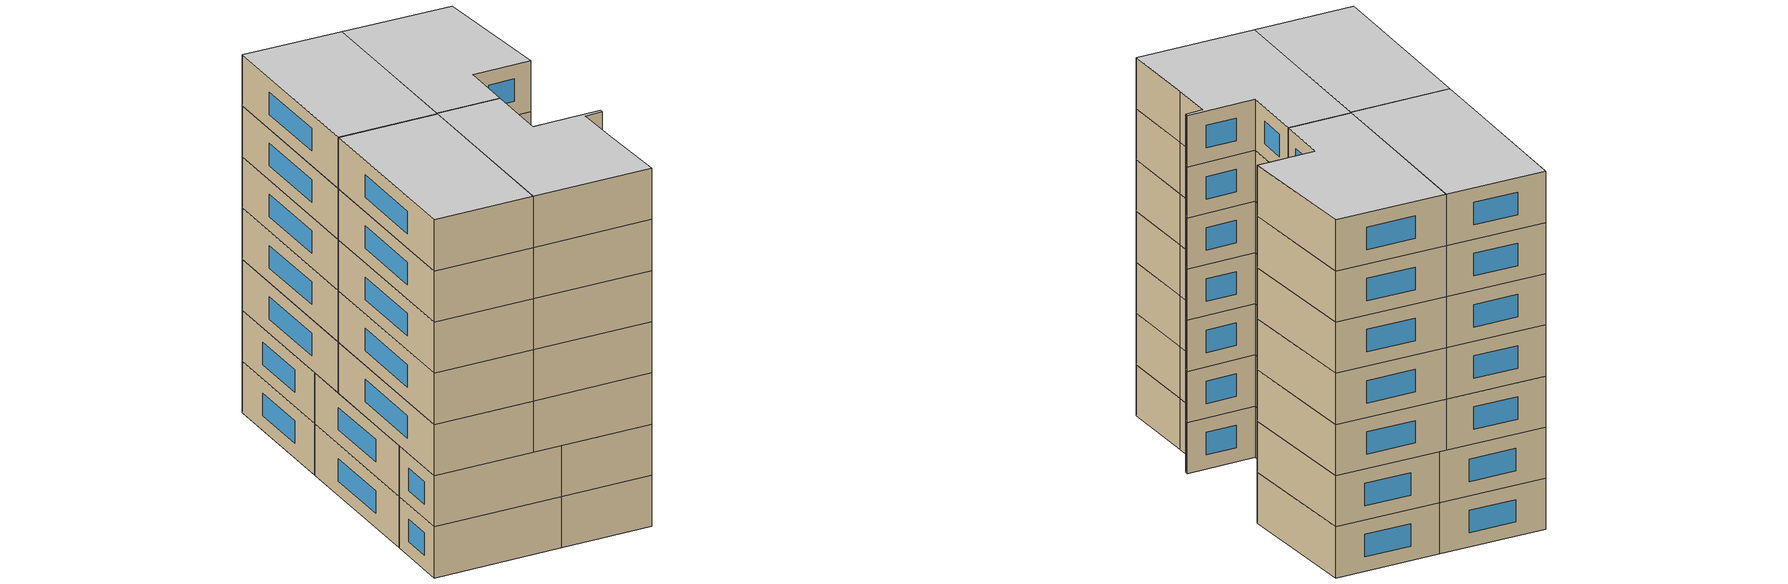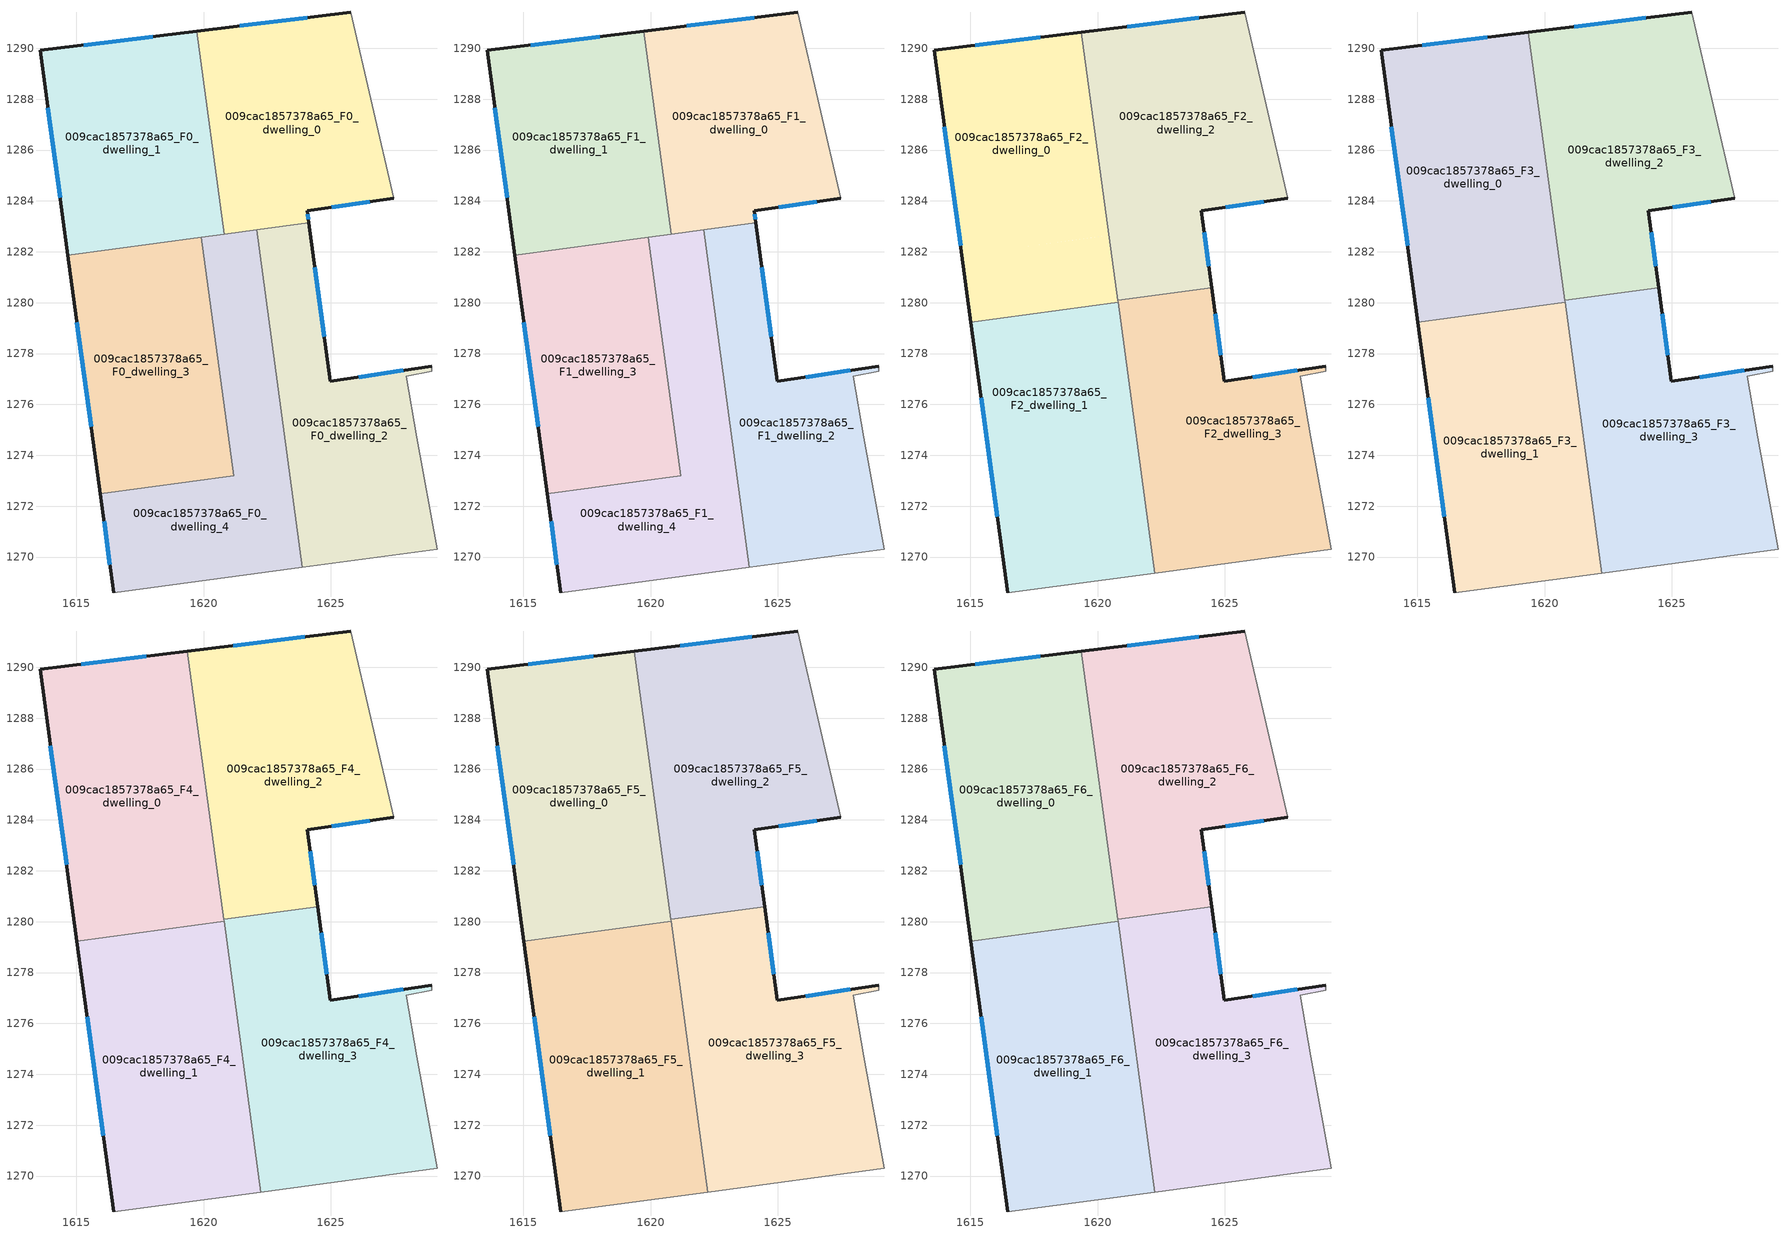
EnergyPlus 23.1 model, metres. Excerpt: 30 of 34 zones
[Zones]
009cac1857378a65_F0_dwelling_0
 floor ground (EU_floor_Construction): 1625.78,1291.41 1627.48,1284.11 1624.07,1283.61 1624.14,1283.15 1620.81,1282.7 1619.72,1290.67 z0
 wall outside (EU_wall_Construction): 1624.14,1283.15 1624.07,1283.61 1627.48,1284.11 / 1625.78,1291.41 1619.72,1290.67 z0:3
 wall to 009cac1857378a65_F0_dwelling_1 (EU_wall_Construction): 1619.72,1290.67 1620.81,1282.7 z0:3
 wall adiabatic (EU_wall_Construction): 1627.48,1284.11 1625.78,1291.41 z0:3
 wall to 009cac1857378a65_F0_dwelling_2 (EU_wall_Construction): 1622.08,1282.87 1624.14,1283.15 z0:3
 wall to 009cac1857378a65_F0_dwelling_4 (EU_wall_Construction): 1620.81,1282.7 1622.08,1282.87 z0:3
 window (EU_Window_Construction): 1624.12,1283.28 1624.09,1283.48 / 1624.08,1291.2 1621.42,1290.88 / 1625.03,1283.75 1626.52,1283.97 z0.84:2.16
009cac1857378a65_F0_dwelling_1
 floor ground (EU_floor_Construction): 1619.72,1290.67 1620.81,1282.7 1614.66,1281.86 1613.57,1289.92 z0
 wall outside (EU_wall_Construction): 1619.72,1290.67 1613.57,1289.92 1614.66,1281.86 z0:3
 wall to 009cac1857378a65_F0_dwelling_3 (EU_wall_Construction): 1614.66,1281.86 1619.91,1282.57 z0:3
 wall to 009cac1857378a65_F0_dwelling_4 (EU_wall_Construction): 1619.91,1282.57 1620.81,1282.7 z0:3
 window (EU_Window_Construction): 1618,1290.46 1615.29,1290.13 / 1613.87,1287.66 1614.36,1284.12 z0.84:2.16
009cac1857378a65_F0_dwelling_2
 floor ground (EU_floor_Construction): 1624.14,1283.15 1624.97,1276.9 1628.98,1277.5 1628.98,1277.3 1627.97,1277.1 1628.37,1274.7 1629.17,1270.3 1623.89,1269.59 1622.08,1282.87 z0
 wall outside (EU_wall_Construction): 1628.98,1277.5 1624.97,1276.9 1624.14,1283.15 z0:3
 wall adiabatic (EU_wall_Construction): 1623.89,1269.59 1629.17,1270.3 1628.37,1274.7 1627.97,1277.1 1628.98,1277.3 1628.98,1277.5 z0:3
 wall to 009cac1857378a65_F0_dwelling_4 (EU_wall_Construction): 1622.08,1282.87 1623.89,1269.59 z0:3
 window (EU_Window_Construction): 1627.85,1277.33 1626.09,1277.07 / 1624.74,1278.65 1624.37,1281.4 z0.84:2.16
009cac1857378a65_F0_dwelling_3
 floor ground (EU_floor_Construction): 1619.91,1282.58 1621.19,1273.2 1615.94,1272.49 1614.66,1281.86 z0
 wall outside (EU_wall_Construction): 1614.66,1281.86 1615.94,1272.49 z0:3
 wall to 009cac1857378a65_F0_dwelling_4 (EU_wall_Construction): 1615.94,1272.49 1621.19,1273.2 1619.91,1282.58 z0:3
 window (EU_Window_Construction): 1615.02,1279.24 1615.58,1275.11 z0.84:2.16
009cac1857378a65_F0_dwelling_4
 floor ground (EU_floor_Construction): 1622.08,1282.87 1623.89,1269.59 1616.46,1268.6 1615.94,1272.49 1621.19,1273.2 1619.91,1282.58 z0
 wall outside (EU_wall_Construction): 1615.94,1272.49 1616.46,1268.6 z0:3
 wall adiabatic (EU_wall_Construction): 1616.46,1268.6 1623.89,1269.59 z0:3
 window (EU_Window_Construction): 1616.08,1271.4 1616.32,1269.69 z0.84:2.16
009cac1857378a65_F1_dwelling_0
 floor to 009cac1857378a65_F0_dwelling_0 (EU_floor_Construction): 1625.78,1291.41 1627.48,1284.11 1624.07,1283.61 1624.14,1283.15 1620.81,1282.7 1619.72,1290.67 z3
 wall outside (EU_wall_Construction): 1624.14,1283.15 1624.07,1283.61 1627.48,1284.11 / 1625.78,1291.41 1619.72,1290.67 z3:6
 wall to 009cac1857378a65_F1_dwelling_1 (EU_wall_Construction): 1619.72,1290.67 1620.81,1282.7 z3:6
 wall adiabatic (EU_wall_Construction): 1627.48,1284.11 1625.78,1291.41 z3:6
 wall to 009cac1857378a65_F1_dwelling_2 (EU_wall_Construction): 1622.08,1282.87 1624.14,1283.15 z3:6
 wall to 009cac1857378a65_F1_dwelling_4 (EU_wall_Construction): 1620.81,1282.7 1622.08,1282.87 z3:6
 window (EU_Window_Construction): 1624.12,1283.28 1624.09,1283.48 / 1624.08,1291.2 1621.42,1290.88 / 1625.03,1283.75 1626.52,1283.97 z3.84:5.16
009cac1857378a65_F1_dwelling_1
 floor to 009cac1857378a65_F0_dwelling_1 (EU_floor_Construction): 1619.72,1290.67 1620.81,1282.7 1614.66,1281.86 1613.57,1289.92 z3
 wall outside (EU_wall_Construction): 1619.72,1290.67 1613.57,1289.92 1614.66,1281.86 z3:6
 wall to 009cac1857378a65_F1_dwelling_3 (EU_wall_Construction): 1614.66,1281.86 1619.91,1282.57 z3:6
 wall to 009cac1857378a65_F1_dwelling_4 (EU_wall_Construction): 1619.91,1282.57 1620.81,1282.7 z3:6
 window (EU_Window_Construction): 1618,1290.46 1615.29,1290.13 / 1613.87,1287.66 1614.36,1284.12 z3.84:5.16
009cac1857378a65_F1_dwelling_2
 floor to 009cac1857378a65_F0_dwelling_2 (EU_floor_Construction): 1624.14,1283.15 1624.97,1276.9 1628.98,1277.5 1628.98,1277.3 1627.97,1277.1 1628.37,1274.7 1629.17,1270.3 1623.89,1269.59 1622.08,1282.87 z3
 wall outside (EU_wall_Construction): 1628.98,1277.5 1624.97,1276.9 1624.14,1283.15 z3:6
 wall adiabatic (EU_wall_Construction): 1623.89,1269.59 1629.17,1270.3 1628.37,1274.7 1627.97,1277.1 1628.98,1277.3 1628.98,1277.5 z3:6
 wall to 009cac1857378a65_F1_dwelling_4 (EU_wall_Construction): 1622.08,1282.87 1623.89,1269.59 z3:6
 window (EU_Window_Construction): 1627.85,1277.33 1626.09,1277.07 / 1624.74,1278.65 1624.37,1281.4 z3.84:5.16
009cac1857378a65_F1_dwelling_3
 floor to 009cac1857378a65_F0_dwelling_3 (EU_floor_Construction): 1619.91,1282.58 1621.19,1273.2 1615.94,1272.49 1614.66,1281.86 z3
 wall outside (EU_wall_Construction): 1614.66,1281.86 1615.94,1272.49 z3:6
 wall to 009cac1857378a65_F1_dwelling_4 (EU_wall_Construction): 1615.94,1272.49 1621.19,1273.2 1619.91,1282.58 z3:6
 window (EU_Window_Construction): 1615.02,1279.24 1615.58,1275.11 z3.84:5.16
009cac1857378a65_F1_dwelling_4
 floor to 009cac1857378a65_F0_dwelling_4 (EU_floor_Construction): 1622.08,1282.87 1623.89,1269.59 1616.46,1268.6 1615.94,1272.49 1621.19,1273.2 1619.91,1282.58 z3
 wall outside (EU_wall_Construction): 1615.94,1272.49 1616.46,1268.6 z3:6
 wall adiabatic (EU_wall_Construction): 1616.46,1268.6 1623.89,1269.59 z3:6
 window (EU_Window_Construction): 1616.08,1271.4 1616.32,1269.69 z3.84:5.16
009cac1857378a65_F2_dwelling_0
 floor to 009cac1857378a65_F1_dwelling_1 (EU_floor_Construction): 1619.36,1290.62 1620.45,1282.65 1614.66,1281.86 1613.57,1289.92 z6
 floor to 009cac1857378a65_F1_dwelling_3 (EU_floor_Construction): 1619.91,1282.57 1620.27,1279.95 1615.02,1279.24 1614.66,1281.86 z6
 floor to 009cac1857378a65_F1_dwelling_4 (EU_floor_Construction): 1620.45,1282.65 1620.8,1280.02 1620.27,1279.95 1619.91,1282.57 z6
 wall outside (EU_wall_Construction): 1619.36,1290.62 1613.57,1289.92 1615.02,1279.24 z6:9
 wall to 009cac1857378a65_F2_dwelling_1 (EU_wall_Construction): 1615.02,1279.24 1620.8,1280.02 z6:9
 wall to 009cac1857378a65_F2_dwelling_2 (EU_wall_Construction): 1620.79,1280.09 1619.36,1290.62 z6:9
 wall to 009cac1857378a65_F2_dwelling_3 (EU_wall_Construction): 1620.8,1280.02 1620.79,1280.09 z6:9
 window (EU_Window_Construction): 1613.97,1286.92 1614.61,1282.23 / 1617.74,1290.43 1615.19,1290.11 z6.84:8.16
009cac1857378a65_F2_dwelling_1
 floor to 009cac1857378a65_F1_dwelling_3 (EU_floor_Construction): 1620.27,1279.95 1621.19,1273.2 1615.94,1272.49 1615.02,1279.24 z6
 floor to 009cac1857378a65_F1_dwelling_4 (EU_floor_Construction): 1620.8,1280.02 1622.25,1269.37 1616.46,1268.6 1615.94,1272.49 1621.19,1273.2 1620.27,1279.95 z6
 wall outside (EU_wall_Construction): 1615.02,1279.24 1616.46,1268.6 z6:9
 wall adiabatic (EU_wall_Construction): 1616.46,1268.6 1622.25,1269.37 z6:9
 wall to 009cac1857378a65_F2_dwelling_3 (EU_wall_Construction): 1622.25,1269.37 1620.8,1280.02 z6:9
 window (EU_Window_Construction): 1615.42,1276.25 1616.06,1271.58 z6.84:8.16
009cac1857378a65_F2_dwelling_2
 floor to 009cac1857378a65_F1_dwelling_0 (EU_floor_Construction): 1625.78,1291.41 1627.48,1284.11 1624.07,1283.61 1624.14,1283.15 1620.81,1282.7 1619.72,1290.67 z6
 floor to 009cac1857378a65_F1_dwelling_2 (EU_floor_Construction): 1624.14,1283.15 1624.48,1280.59 1622.43,1280.31 1622.08,1282.87 z6
 floor to 009cac1857378a65_F1_dwelling_1 (EU_floor_Construction): 1619.72,1290.67 1620.81,1282.7 1620.45,1282.65 1619.36,1290.62 z6
 floor to 009cac1857378a65_F1_dwelling_4 (EU_floor_Construction): 1622.08,1282.87 1622.43,1280.31 1620.79,1280.09 1620.45,1282.65 z6
 wall outside (EU_wall_Construction): 1625.78,1291.41 1619.36,1290.62 / 1624.48,1280.59 1624.07,1283.61 1627.48,1284.11 z6:9
 wall to 009cac1857378a65_F2_dwelling_3 (EU_wall_Construction): 1620.79,1280.09 1624.48,1280.59 z6:9
 wall adiabatic (EU_wall_Construction): 1627.48,1284.11 1625.78,1291.41 z6:9
 window (EU_Window_Construction): 1623.98,1291.19 1621.16,1290.85 / 1625.03,1283.75 1626.52,1283.97 / 1624.36,1281.44 1624.19,1282.76 z6.84:8.16
009cac1857378a65_F2_dwelling_3
 floor to 009cac1857378a65_F1_dwelling_2 (EU_floor_Construction): 1628.98,1277.5 1628.98,1277.3 1627.97,1277.1 1628.37,1274.7 1629.17,1270.3 1623.89,1269.59 1622.43,1280.31 1624.48,1280.59 1624.97,1276.9 z6
 floor to 009cac1857378a65_F1_dwelling_4 (EU_floor_Construction): 1622.43,1280.31 1623.89,1269.59 1622.25,1269.37 1620.8,1280.02 1620.79,1280.09 z6
 wall outside (EU_wall_Construction): 1628.98,1277.5 1624.97,1276.9 1624.48,1280.59 z6:9
 wall adiabatic (EU_wall_Construction): 1622.25,1269.37 1629.17,1270.3 1628.37,1274.7 1627.97,1277.1 1628.98,1277.3 1628.98,1277.5 z6:9
 window (EU_Window_Construction): 1624.83,1277.94 1624.62,1279.56 / 1627.85,1277.33 1626.09,1277.07 z6.84:8.16
009cac1857378a65_F3_dwelling_0
 floor to 009cac1857378a65_F2_dwelling_0 (EU_floor_Construction): 1619.36,1290.62 1620.8,1280.02 1615.02,1279.24 1613.57,1289.92 z9
 wall outside (EU_wall_Construction): 1619.36,1290.62 1613.57,1289.92 1615.02,1279.24 z9:12
 wall to 009cac1857378a65_F3_dwelling_1 (EU_wall_Construction): 1615.02,1279.24 1620.8,1280.02 z9:12
 wall to 009cac1857378a65_F3_dwelling_2 (EU_wall_Construction): 1620.79,1280.09 1619.36,1290.62 z9:12
 wall to 009cac1857378a65_F3_dwelling_3 (EU_wall_Construction): 1620.8,1280.02 1620.79,1280.09 z9:12
 window (EU_Window_Construction): 1613.97,1286.92 1614.61,1282.23 / 1617.74,1290.43 1615.19,1290.11 z9.84:11.16
009cac1857378a65_F3_dwelling_1
 floor to 009cac1857378a65_F2_dwelling_1 (EU_floor_Construction): 1620.8,1280.02 1622.25,1269.37 1616.46,1268.6 1615.02,1279.24 z9
 wall outside (EU_wall_Construction): 1615.02,1279.24 1616.46,1268.6 z9:12
 wall adiabatic (EU_wall_Construction): 1616.46,1268.6 1622.25,1269.37 z9:12
 wall to 009cac1857378a65_F3_dwelling_3 (EU_wall_Construction): 1622.25,1269.37 1620.8,1280.02 z9:12
 window (EU_Window_Construction): 1615.42,1276.25 1616.06,1271.58 z9.84:11.16
009cac1857378a65_F3_dwelling_2
 floor to 009cac1857378a65_F2_dwelling_2 (EU_floor_Construction): 1625.78,1291.41 1627.48,1284.11 1624.07,1283.61 1624.48,1280.59 1620.79,1280.09 1619.36,1290.62 z9
 wall outside (EU_wall_Construction): 1625.78,1291.41 1619.36,1290.62 / 1624.48,1280.59 1624.07,1283.61 1627.48,1284.11 z9:12
 wall to 009cac1857378a65_F3_dwelling_3 (EU_wall_Construction): 1620.79,1280.09 1624.48,1280.59 z9:12
 wall adiabatic (EU_wall_Construction): 1627.48,1284.11 1625.78,1291.41 z9:12
 window (EU_Window_Construction): 1623.98,1291.19 1621.16,1290.85 / 1625.03,1283.75 1626.52,1283.97 / 1624.36,1281.44 1624.19,1282.76 z9.84:11.16
009cac1857378a65_F3_dwelling_3
 floor to 009cac1857378a65_F2_dwelling_3 (EU_floor_Construction): 1628.98,1277.5 1628.98,1277.3 1627.97,1277.1 1628.37,1274.7 1629.17,1270.3 1622.25,1269.37 1620.79,1280.09 1624.48,1280.59 1624.97,1276.9 z9
 wall outside (EU_wall_Construction): 1628.98,1277.5 1624.97,1276.9 1624.48,1280.59 z9:12
 wall adiabatic (EU_wall_Construction): 1622.25,1269.37 1629.17,1270.3 1628.37,1274.7 1627.97,1277.1 1628.98,1277.3 1628.98,1277.5 z9:12
 window (EU_Window_Construction): 1624.83,1277.94 1624.62,1279.56 / 1627.85,1277.33 1626.09,1277.07 z9.84:11.16
009cac1857378a65_F4_dwelling_0
 floor to 009cac1857378a65_F3_dwelling_0 (EU_floor_Construction): 1619.36,1290.62 1620.8,1280.02 1615.02,1279.24 1613.57,1289.92 z12
 wall outside (EU_wall_Construction): 1619.36,1290.62 1613.57,1289.92 1615.02,1279.24 z12:15
 wall to 009cac1857378a65_F4_dwelling_1 (EU_wall_Construction): 1615.02,1279.24 1620.8,1280.02 z12:15
 wall to 009cac1857378a65_F4_dwelling_2 (EU_wall_Construction): 1620.79,1280.09 1619.36,1290.62 z12:15
 wall to 009cac1857378a65_F4_dwelling_3 (EU_wall_Construction): 1620.8,1280.02 1620.79,1280.09 z12:15
 window (EU_Window_Construction): 1613.97,1286.92 1614.61,1282.23 / 1617.74,1290.43 1615.19,1290.11 z12.84:14.16
009cac1857378a65_F4_dwelling_1
 floor to 009cac1857378a65_F3_dwelling_1 (EU_floor_Construction): 1620.8,1280.02 1622.25,1269.37 1616.46,1268.6 1615.02,1279.24 z12
 wall outside (EU_wall_Construction): 1615.02,1279.24 1616.46,1268.6 z12:15
 wall adiabatic (EU_wall_Construction): 1616.46,1268.6 1622.25,1269.37 z12:15
 wall to 009cac1857378a65_F4_dwelling_3 (EU_wall_Construction): 1622.25,1269.37 1620.8,1280.02 z12:15
 window (EU_Window_Construction): 1615.42,1276.25 1616.06,1271.58 z12.84:14.16
009cac1857378a65_F4_dwelling_2
 floor to 009cac1857378a65_F3_dwelling_2 (EU_floor_Construction): 1625.78,1291.41 1627.48,1284.11 1624.07,1283.61 1624.48,1280.59 1620.79,1280.09 1619.36,1290.62 z12
 wall outside (EU_wall_Construction): 1625.78,1291.41 1619.36,1290.62 / 1624.48,1280.59 1624.07,1283.61 1627.48,1284.11 z12:15
 wall to 009cac1857378a65_F4_dwelling_3 (EU_wall_Construction): 1620.79,1280.09 1624.48,1280.59 z12:15
 wall adiabatic (EU_wall_Construction): 1627.48,1284.11 1625.78,1291.41 z12:15
 window (EU_Window_Construction): 1623.98,1291.19 1621.16,1290.85 / 1625.03,1283.75 1626.52,1283.97 / 1624.36,1281.44 1624.19,1282.76 z12.84:14.16
009cac1857378a65_F4_dwelling_3
 floor to 009cac1857378a65_F3_dwelling_3 (EU_floor_Construction): 1628.98,1277.5 1628.98,1277.3 1627.97,1277.1 1628.37,1274.7 1629.17,1270.3 1622.25,1269.37 1620.79,1280.09 1624.48,1280.59 1624.97,1276.9 z12
 wall outside (EU_wall_Construction): 1628.98,1277.5 1624.97,1276.9 1624.48,1280.59 z12:15
 wall adiabatic (EU_wall_Construction): 1622.25,1269.37 1629.17,1270.3 1628.37,1274.7 1627.97,1277.1 1628.98,1277.3 1628.98,1277.5 z12:15
 window (EU_Window_Construction): 1624.83,1277.94 1624.62,1279.56 / 1627.85,1277.33 1626.09,1277.07 z12.84:14.16
009cac1857378a65_F5_dwelling_0
 floor to 009cac1857378a65_F4_dwelling_0 (EU_floor_Construction): 1619.36,1290.62 1620.8,1280.02 1615.02,1279.24 1613.57,1289.92 z15
 wall outside (EU_wall_Construction): 1619.36,1290.62 1613.57,1289.92 1615.02,1279.24 z15:18
 wall to 009cac1857378a65_F5_dwelling_1 (EU_wall_Construction): 1615.02,1279.24 1620.8,1280.02 z15:18
 wall to 009cac1857378a65_F5_dwelling_2 (EU_wall_Construction): 1620.79,1280.09 1619.36,1290.62 z15:18
 wall to 009cac1857378a65_F5_dwelling_3 (EU_wall_Construction): 1620.8,1280.02 1620.79,1280.09 z15:18
 window (EU_Window_Construction): 1613.97,1286.92 1614.61,1282.23 / 1617.74,1290.43 1615.19,1290.11 z15.84:17.16
009cac1857378a65_F5_dwelling_1
 floor to 009cac1857378a65_F4_dwelling_1 (EU_floor_Construction): 1620.8,1280.02 1622.25,1269.37 1616.46,1268.6 1615.02,1279.24 z15
 wall outside (EU_wall_Construction): 1615.02,1279.24 1616.46,1268.6 z15:18
 wall adiabatic (EU_wall_Construction): 1616.46,1268.6 1622.25,1269.37 z15:18
 wall to 009cac1857378a65_F5_dwelling_3 (EU_wall_Construction): 1622.25,1269.37 1620.8,1280.02 z15:18
 window (EU_Window_Construction): 1615.42,1276.25 1616.06,1271.58 z15.84:17.16
009cac1857378a65_F5_dwelling_2
 floor to 009cac1857378a65_F4_dwelling_2 (EU_floor_Construction): 1625.78,1291.41 1627.48,1284.11 1624.07,1283.61 1624.48,1280.59 1620.79,1280.09 1619.36,1290.62 z15
 wall outside (EU_wall_Construction): 1625.78,1291.41 1619.36,1290.62 / 1624.48,1280.59 1624.07,1283.61 1627.48,1284.11 z15:18
 wall to 009cac1857378a65_F5_dwelling_3 (EU_wall_Construction): 1620.79,1280.09 1624.48,1280.59 z15:18
 wall adiabatic (EU_wall_Construction): 1627.48,1284.11 1625.78,1291.41 z15:18
 window (EU_Window_Construction): 1623.98,1291.19 1621.16,1290.85 / 1625.03,1283.75 1626.52,1283.97 / 1624.36,1281.44 1624.19,1282.76 z15.84:17.16
009cac1857378a65_F5_dwelling_3
 floor to 009cac1857378a65_F4_dwelling_3 (EU_floor_Construction): 1628.98,1277.5 1628.98,1277.3 1627.97,1277.1 1628.37,1274.7 1629.17,1270.3 1622.25,1269.37 1620.79,1280.09 1624.48,1280.59 1624.97,1276.9 z15
 wall outside (EU_wall_Construction): 1628.98,1277.5 1624.97,1276.9 1624.48,1280.59 z15:18
 wall adiabatic (EU_wall_Construction): 1622.25,1269.37 1629.17,1270.3 1628.37,1274.7 1627.97,1277.1 1628.98,1277.3 1628.98,1277.5 z15:18
 window (EU_Window_Construction): 1624.83,1277.94 1624.62,1279.56 / 1627.85,1277.33 1626.09,1277.07 z15.84:17.16
009cac1857378a65_F6_dwelling_0
 floor to 009cac1857378a65_F5_dwelling_0 (EU_floor_Construction): 1619.36,1290.62 1620.8,1280.02 1615.02,1279.24 1613.57,1289.92 z18
 wall outside (EU_wall_Construction): 1619.36,1290.62 1613.57,1289.92 1615.02,1279.24 z18:21
 wall to 009cac1857378a65_F6_dwelling_1 (EU_wall_Construction): 1615.02,1279.24 1620.8,1280.02 z18:21
 wall to 009cac1857378a65_F6_dwelling_2 (EU_wall_Construction): 1620.79,1280.09 1619.36,1290.62 z18:21
 wall to 009cac1857378a65_F6_dwelling_3 (EU_wall_Construction): 1620.8,1280.02 1620.79,1280.09 z18:21
 window (EU_Window_Construction): 1613.97,1286.92 1614.61,1282.23 / 1617.74,1290.43 1615.19,1290.11 z18.84:20.16
 ceiling to 009cac1857378a65_F7_dwelling_0 (EU_floor_Construction): 1620.8,1280.02 1619.36,1290.62 1613.57,1289.92 1615.02,1279.24 z21
009cac1857378a65_F6_dwelling_1
 floor to 009cac1857378a65_F5_dwelling_1 (EU_floor_Construction): 1620.8,1280.02 1622.25,1269.37 1616.46,1268.6 1615.02,1279.24 z18
 wall outside (EU_wall_Construction): 1615.02,1279.24 1616.46,1268.6 z18:21
 wall adiabatic (EU_wall_Construction): 1616.46,1268.6 1622.25,1269.37 z18:21
 wall to 009cac1857378a65_F6_dwelling_3 (EU_wall_Construction): 1622.25,1269.37 1620.8,1280.02 z18:21
 window (EU_Window_Construction): 1615.42,1276.25 1616.06,1271.58 z18.84:20.16
 ceiling to 009cac1857378a65_F7_dwelling_1 (EU_floor_Construction): 1622.25,1269.37 1620.8,1280.02 1615.02,1279.24 1616.46,1268.6 z21
009cac1857378a65_F6_dwelling_2
 floor to 009cac1857378a65_F5_dwelling_2 (EU_floor_Construction): 1625.78,1291.41 1627.48,1284.11 1624.07,1283.61 1624.48,1280.59 1620.79,1280.09 1619.36,1290.62 z18
 wall outside (EU_wall_Construction): 1625.78,1291.41 1619.36,1290.62 / 1624.48,1280.59 1624.07,1283.61 1627.48,1284.11 z18:21
 wall to 009cac1857378a65_F6_dwelling_3 (EU_wall_Construction): 1620.79,1280.09 1624.48,1280.59 z18:21
 wall adiabatic (EU_wall_Construction): 1627.48,1284.11 1625.78,1291.41 z18:21
 window (EU_Window_Construction): 1623.98,1291.19 1621.16,1290.85 / 1625.03,1283.75 1626.52,1283.97 / 1624.36,1281.44 1624.19,1282.76 z18.84:20.16
 ceiling to 009cac1857378a65_F7_dwelling_2 (EU_floor_Construction): 1624.48,1280.59 1624.07,1283.61 1627.48,1284.11 1625.78,1291.41 1619.36,1290.62 1620.79,1280.09 z21
009cac1857378a65_F6_dwelling_3
 floor to 009cac1857378a65_F5_dwelling_3 (EU_floor_Construction): 1628.98,1277.5 1628.98,1277.3 1627.97,1277.1 1628.37,1274.7 1629.17,1270.3 1622.25,1269.37 1620.79,1280.09 1624.48,1280.59 1624.97,1276.9 z18
 wall outside (EU_wall_Construction): 1628.98,1277.5 1624.97,1276.9 1624.48,1280.59 z18:21
 wall adiabatic (EU_wall_Construction): 1622.25,1269.37 1629.17,1270.3 1628.37,1274.7 1627.97,1277.1 1628.98,1277.3 1628.98,1277.5 z18:21
 window (EU_Window_Construction): 1624.83,1277.94 1624.62,1279.56 / 1627.85,1277.33 1626.09,1277.07 z18.84:20.16
 ceiling to 009cac1857378a65_F7_dwelling_3 (EU_floor_Construction): 1629.17,1270.3 1628.37,1274.7 1627.97,1277.1 1628.98,1277.3 1628.98,1277.5 1624.97,1276.9 1624.48,1280.59 1620.79,1280.09 1622.25,1269.37 z21
[Building]
EU S2 Campaign: North Axis=0; Terrain=City; Solar Distribution=FullExterior
[Site:Location]
Lyon-Bron: Latitude=45.75; Longitude=5; Time Zone=1; Elevation=198
[SizingPeriod:WeatherFileDays]
AnnualSizingPeriod: Begin Month=1; Begin Day of Month=1; End Month=12; End Day of Month=31; Day of Week for Start Day=Monday; Use Weather File Daylight Saving Period=No; Use Weather File Rain and Snow Indicators=No
[MATERIAL]
EU_InternalMass_Material: Roughness=MediumRough; Thickness=0.1; Conductivity=1; Density=1800; Specific Heat=900; Thermal Absorptance=0.9; Solar Absorptance=0.7; Visible Absorptance=0.7
[MATERIAL:NOMASS] Roughness=MediumRough; Thermal Absorptance=0.9; Solar Absorptance=0.7; Visible Absorptance=0.7
Name | Thermal Resistance
EU_wall_NoMass | 0.776494
EU_floor_NoMass | 0.421597
[WINDOWMATERIAL:SIMPLEGLAZINGSYSTEM]
EU_Window_SimpleGlazing: UFactor=4.24961; Solar Heat Gain Coefficient=0.83; Visible Transmittance=0.83
[CONSTRUCTION]
EU_wall_Construction: EU_wall_NoMass
EU_floor_Construction: EU_floor_NoMass
EU_Window_Construction: EU_Window_SimpleGlazing
EU_InternalMass_Construction: EU_InternalMass_Material
[ZONE] Type=1; Multiplier=1; Ceiling Height=autocalculate; Floor Area=autocalculate; Part of Total Floor Area=Yes
Name | Volume
009cac1857378a65_F0_dwelling_0; 009cac1857378a65_F1_dwelling_0 | 150.437
009cac1857378a65_F2_dwelling_0; 009cac1857378a65_F3_dwelling_0; 009cac1857378a65_F4_dwelling_0; 009cac1857378a65_F5_dwelling_0; 009cac1857378a65_F6_dwelling_0; 009cac1857378a65_F2_dwelling_1; 009cac1857378a65_F3_dwelling_1; 009cac1857378a65_F4_dwelling_1; 009cac1857378a65_F5_dwelling_1; 009cac1857378a65_F6_dwelling_1 | 188.039
009cac1857378a65_F0_dwelling_1; 009cac1857378a65_F1_dwelling_1 | 150.431
009cac1857378a65_F0_dwelling_2; 009cac1857378a65_F1_dwelling_2 | 150.429
009cac1857378a65_F2_dwelling_2; 009cac1857378a65_F3_dwelling_2; 009cac1857378a65_F4_dwelling_2; 009cac1857378a65_F5_dwelling_2; 009cac1857378a65_F6_dwelling_2 | 188.03
009cac1857378a65_F0_dwelling_3; 009cac1857378a65_F1_dwelling_3 | 150.448
009cac1857378a65_F2_dwelling_3; 009cac1857378a65_F3_dwelling_3; 009cac1857378a65_F4_dwelling_3; 009cac1857378a65_F5_dwelling_3; 009cac1857378a65_F6_dwelling_3 | 188.034
009cac1857378a65_F0_dwelling_4; 009cac1857378a65_F1_dwelling_4 | 150.406
[INTERNALMASS] Construction=EU_InternalMass_Construction
Name | Zone or ZoneList | Surface Area
009cac1857378a65_F0_dwelling_0_EU_InternalMass | 009cac1857378a65_F0_dwelling_0 | 50.1442
009cac1857378a65_F0_dwelling_1_EU_InternalMass | 009cac1857378a65_F0_dwelling_1 | 50.142
009cac1857378a65_F0_dwelling_2_EU_InternalMass | 009cac1857378a65_F0_dwelling_2 | 50.1437
009cac1857378a65_F0_dwelling_3_EU_InternalMass | 009cac1857378a65_F0_dwelling_3 | 50.1518
009cac1857378a65_F0_dwelling_4_EU_InternalMass | 009cac1857378a65_F0_dwelling_4 | 50.1354
009cac1857378a65_F1_dwelling_0_EU_InternalMass | 009cac1857378a65_F1_dwelling_0 | 50.1442
009cac1857378a65_F1_dwelling_1_EU_InternalMass | 009cac1857378a65_F1_dwelling_1 | 50.142
009cac1857378a65_F1_dwelling_2_EU_InternalMass | 009cac1857378a65_F1_dwelling_2 | 50.1437
009cac1857378a65_F1_dwelling_3_EU_InternalMass | 009cac1857378a65_F1_dwelling_3 | 50.1518
009cac1857378a65_F1_dwelling_4_EU_InternalMass | 009cac1857378a65_F1_dwelling_4 | 50.1354
009cac1857378a65_F2_dwelling_0_EU_InternalMass | 009cac1857378a65_F2_dwelling_0 | 62.6806
009cac1857378a65_F2_dwelling_1_EU_InternalMass | 009cac1857378a65_F2_dwelling_1 | 62.6802
009cac1857378a65_F2_dwelling_2_EU_InternalMass | 009cac1857378a65_F2_dwelling_2 | 62.6762
009cac1857378a65_F2_dwelling_3_EU_InternalMass | 009cac1857378a65_F2_dwelling_3 | 62.6781
009cac1857378a65_F3_dwelling_0_EU_InternalMass | 009cac1857378a65_F3_dwelling_0 | 62.6806
009cac1857378a65_F3_dwelling_1_EU_InternalMass | 009cac1857378a65_F3_dwelling_1 | 62.6802
009cac1857378a65_F3_dwelling_2_EU_InternalMass | 009cac1857378a65_F3_dwelling_2 | 62.6762
009cac1857378a65_F3_dwelling_3_EU_InternalMass | 009cac1857378a65_F3_dwelling_3 | 62.6781
009cac1857378a65_F4_dwelling_0_EU_InternalMass | 009cac1857378a65_F4_dwelling_0 | 62.6806
009cac1857378a65_F4_dwelling_1_EU_InternalMass | 009cac1857378a65_F4_dwelling_1 | 62.6802
009cac1857378a65_F4_dwelling_2_EU_InternalMass | 009cac1857378a65_F4_dwelling_2 | 62.6762
009cac1857378a65_F4_dwelling_3_EU_InternalMass | 009cac1857378a65_F4_dwelling_3 | 62.6781
009cac1857378a65_F5_dwelling_0_EU_InternalMass | 009cac1857378a65_F5_dwelling_0 | 62.6806
009cac1857378a65_F5_dwelling_1_EU_InternalMass | 009cac1857378a65_F5_dwelling_1 | 62.6802
009cac1857378a65_F5_dwelling_2_EU_InternalMass | 009cac1857378a65_F5_dwelling_2 | 62.6762
009cac1857378a65_F5_dwelling_3_EU_InternalMass | 009cac1857378a65_F5_dwelling_3 | 62.6781
009cac1857378a65_F6_dwelling_0_EU_InternalMass | 009cac1857378a65_F6_dwelling_0 | 62.6806
009cac1857378a65_F6_dwelling_1_EU_InternalMass | 009cac1857378a65_F6_dwelling_1 | 62.6802
009cac1857378a65_F6_dwelling_2_EU_InternalMass | 009cac1857378a65_F6_dwelling_2 | 62.6762
009cac1857378a65_F6_dwelling_3_EU_InternalMass | 009cac1857378a65_F6_dwelling_3 | 62.6781
[OTHEREQUIPMENT] Fuel Type=Electricity; Design Level Calculation Method=Watts/Area; Power per Zone Floor Area=1; Fraction Latent=0; Fraction Radiant=0; Fraction Lost=0; Carbon Dioxide Generation Rate=0; EndUse Subcategory=EU_Step8_InternalGains
Name | Zone or ZoneList or Space or SpaceList | Schedule
EU_Step8_InternalGain_009cac1857378a65_F0_dwelling_0_f000 | 009cac1857378a65_F0_dwelling_0 | EU_Step8_GainSchedule_009cac1857378a65_F0_dwelling_0_f000
EU_Step8_InternalGain_009cac1857378a65_F0_dwelling_1_f000 | 009cac1857378a65_F0_dwelling_1 | EU_Step8_GainSchedule_009cac1857378a65_F0_dwelling_1_f000
EU_Step8_InternalGain_009cac1857378a65_F0_dwelling_2_f000 | 009cac1857378a65_F0_dwelling_2 | EU_Step8_GainSchedule_009cac1857378a65_F0_dwelling_2_f000
EU_Step8_InternalGain_009cac1857378a65_F0_dwelling_3_f000 | 009cac1857378a65_F0_dwelling_3 | EU_Step8_GainSchedule_009cac1857378a65_F0_dwelling_3_f000
EU_Step8_InternalGain_009cac1857378a65_F0_dwelling_4_f000 | 009cac1857378a65_F0_dwelling_4 | EU_Step8_GainSchedule_009cac1857378a65_F0_dwelling_4_f000
EU_Step8_InternalGain_009cac1857378a65_F1_dwelling_0_f000 | 009cac1857378a65_F1_dwelling_0 | EU_Step8_GainSchedule_009cac1857378a65_F1_dwelling_0_f000
EU_Step8_InternalGain_009cac1857378a65_F1_dwelling_1_f000 | 009cac1857378a65_F1_dwelling_1 | EU_Step8_GainSchedule_009cac1857378a65_F1_dwelling_1_f000
EU_Step8_InternalGain_009cac1857378a65_F1_dwelling_2_f000 | 009cac1857378a65_F1_dwelling_2 | EU_Step8_GainSchedule_009cac1857378a65_F1_dwelling_2_f000
EU_Step8_InternalGain_009cac1857378a65_F1_dwelling_3_f000 | 009cac1857378a65_F1_dwelling_3 | EU_Step8_GainSchedule_009cac1857378a65_F1_dwelling_3_f000
EU_Step8_InternalGain_009cac1857378a65_F1_dwelling_4_f000 | 009cac1857378a65_F1_dwelling_4 | EU_Step8_GainSchedule_009cac1857378a65_F1_dwelling_4_f000
EU_Step8_InternalGain_009cac1857378a65_F2_dwelling_0_f000 | 009cac1857378a65_F2_dwelling_0 | EU_Step8_GainSchedule_009cac1857378a65_F2_dwelling_0_f000
EU_Step8_InternalGain_009cac1857378a65_F2_dwelling_1_f000 | 009cac1857378a65_F2_dwelling_1 | EU_Step8_GainSchedule_009cac1857378a65_F2_dwelling_1_f000
EU_Step8_InternalGain_009cac1857378a65_F2_dwelling_2_f000 | 009cac1857378a65_F2_dwelling_2 | EU_Step8_GainSchedule_009cac1857378a65_F2_dwelling_2_f000
EU_Step8_InternalGain_009cac1857378a65_F2_dwelling_3_f000 | 009cac1857378a65_F2_dwelling_3 | EU_Step8_GainSchedule_009cac1857378a65_F2_dwelling_3_f000
EU_Step8_InternalGain_009cac1857378a65_F3_dwelling_0_f000 | 009cac1857378a65_F3_dwelling_0 | EU_Step8_GainSchedule_009cac1857378a65_F3_dwelling_0_f000
EU_Step8_InternalGain_009cac1857378a65_F3_dwelling_1_f000 | 009cac1857378a65_F3_dwelling_1 | EU_Step8_GainSchedule_009cac1857378a65_F3_dwelling_1_f000
EU_Step8_InternalGain_009cac1857378a65_F3_dwelling_2_f000 | 009cac1857378a65_F3_dwelling_2 | EU_Step8_GainSchedule_009cac1857378a65_F3_dwelling_2_f000
EU_Step8_InternalGain_009cac1857378a65_F3_dwelling_3_f000 | 009cac1857378a65_F3_dwelling_3 | EU_Step8_GainSchedule_009cac1857378a65_F3_dwelling_3_f000
EU_Step8_InternalGain_009cac1857378a65_F4_dwelling_0_f000 | 009cac1857378a65_F4_dwelling_0 | EU_Step8_GainSchedule_009cac1857378a65_F4_dwelling_0_f000
EU_Step8_InternalGain_009cac1857378a65_F4_dwelling_1_f000 | 009cac1857378a65_F4_dwelling_1 | EU_Step8_GainSchedule_009cac1857378a65_F4_dwelling_1_f000
EU_Step8_InternalGain_009cac1857378a65_F4_dwelling_2_f000 | 009cac1857378a65_F4_dwelling_2 | EU_Step8_GainSchedule_009cac1857378a65_F4_dwelling_2_f000
EU_Step8_InternalGain_009cac1857378a65_F4_dwelling_3_f000 | 009cac1857378a65_F4_dwelling_3 | EU_Step8_GainSchedule_009cac1857378a65_F4_dwelling_3_f000
EU_Step8_InternalGain_009cac1857378a65_F5_dwelling_0_f000 | 009cac1857378a65_F5_dwelling_0 | EU_Step8_GainSchedule_009cac1857378a65_F5_dwelling_0_f000
EU_Step8_InternalGain_009cac1857378a65_F5_dwelling_1_f000 | 009cac1857378a65_F5_dwelling_1 | EU_Step8_GainSchedule_009cac1857378a65_F5_dwelling_1_f000
EU_Step8_InternalGain_009cac1857378a65_F5_dwelling_2_f000 | 009cac1857378a65_F5_dwelling_2 | EU_Step8_GainSchedule_009cac1857378a65_F5_dwelling_2_f000
EU_Step8_InternalGain_009cac1857378a65_F5_dwelling_3_f000 | 009cac1857378a65_F5_dwelling_3 | EU_Step8_GainSchedule_009cac1857378a65_F5_dwelling_3_f000
EU_Step8_InternalGain_009cac1857378a65_F6_dwelling_0_f000 | 009cac1857378a65_F6_dwelling_0 | EU_Step8_GainSchedule_009cac1857378a65_F6_dwelling_0_f000
EU_Step8_InternalGain_009cac1857378a65_F6_dwelling_1_f000 | 009cac1857378a65_F6_dwelling_1 | EU_Step8_GainSchedule_009cac1857378a65_F6_dwelling_1_f000
EU_Step8_InternalGain_009cac1857378a65_F6_dwelling_2_f000 | 009cac1857378a65_F6_dwelling_2 | EU_Step8_GainSchedule_009cac1857378a65_F6_dwelling_2_f000
EU_Step8_InternalGain_009cac1857378a65_F6_dwelling_3_f000 | 009cac1857378a65_F6_dwelling_3 | EU_Step8_GainSchedule_009cac1857378a65_F6_dwelling_3_f000
[ZONEVENTILATION:DESIGNFLOWRATE] Schedule=EU_AlwaysOn; Design Flow Rate Calculation Method=AirChanges/Hour; Air Changes per Hour=0.693814; Ventilation Type=Natural; Fan Pressure Rise=0; Fan Total Efficiency=1; Constant Term Coefficient=1; Temperature Term Coefficient=0; Velocity Term Coefficient=0; Velocity Squared Term Coefficient=0; Minimum Indoor Temperature=-100; Maximum Indoor Temperature=100; Delta Temperature=-100; Minimum Outdoor Temperature=-100; Maximum Outdoor Temperature=100; Maximum Wind Speed=40
Name | Zone or ZoneList or Space or SpaceList
EU_ConstantAir_009cac1857378a65_F0_dwelling_0 | 009cac1857378a65_F0_dwelling_0
EU_ConstantAir_009cac1857378a65_F0_dwelling_1 | 009cac1857378a65_F0_dwelling_1
EU_ConstantAir_009cac1857378a65_F0_dwelling_2 | 009cac1857378a65_F0_dwelling_2
EU_ConstantAir_009cac1857378a65_F0_dwelling_3 | 009cac1857378a65_F0_dwelling_3
EU_ConstantAir_009cac1857378a65_F0_dwelling_4 | 009cac1857378a65_F0_dwelling_4
EU_ConstantAir_009cac1857378a65_F1_dwelling_0 | 009cac1857378a65_F1_dwelling_0
EU_ConstantAir_009cac1857378a65_F1_dwelling_1 | 009cac1857378a65_F1_dwelling_1
EU_ConstantAir_009cac1857378a65_F1_dwelling_2 | 009cac1857378a65_F1_dwelling_2
EU_ConstantAir_009cac1857378a65_F1_dwelling_3 | 009cac1857378a65_F1_dwelling_3
EU_ConstantAir_009cac1857378a65_F1_dwelling_4 | 009cac1857378a65_F1_dwelling_4
EU_ConstantAir_009cac1857378a65_F2_dwelling_0 | 009cac1857378a65_F2_dwelling_0
EU_ConstantAir_009cac1857378a65_F2_dwelling_1 | 009cac1857378a65_F2_dwelling_1
EU_ConstantAir_009cac1857378a65_F2_dwelling_2 | 009cac1857378a65_F2_dwelling_2
EU_ConstantAir_009cac1857378a65_F2_dwelling_3 | 009cac1857378a65_F2_dwelling_3
EU_ConstantAir_009cac1857378a65_F3_dwelling_0 | 009cac1857378a65_F3_dwelling_0
EU_ConstantAir_009cac1857378a65_F3_dwelling_1 | 009cac1857378a65_F3_dwelling_1
EU_ConstantAir_009cac1857378a65_F3_dwelling_2 | 009cac1857378a65_F3_dwelling_2
EU_ConstantAir_009cac1857378a65_F3_dwelling_3 | 009cac1857378a65_F3_dwelling_3
EU_ConstantAir_009cac1857378a65_F4_dwelling_0 | 009cac1857378a65_F4_dwelling_0
EU_ConstantAir_009cac1857378a65_F4_dwelling_1 | 009cac1857378a65_F4_dwelling_1
EU_ConstantAir_009cac1857378a65_F4_dwelling_2 | 009cac1857378a65_F4_dwelling_2
EU_ConstantAir_009cac1857378a65_F4_dwelling_3 | 009cac1857378a65_F4_dwelling_3
EU_ConstantAir_009cac1857378a65_F5_dwelling_0 | 009cac1857378a65_F5_dwelling_0
EU_ConstantAir_009cac1857378a65_F5_dwelling_1 | 009cac1857378a65_F5_dwelling_1
EU_ConstantAir_009cac1857378a65_F5_dwelling_2 | 009cac1857378a65_F5_dwelling_2
EU_ConstantAir_009cac1857378a65_F5_dwelling_3 | 009cac1857378a65_F5_dwelling_3
EU_ConstantAir_009cac1857378a65_F6_dwelling_0 | 009cac1857378a65_F6_dwelling_0
EU_ConstantAir_009cac1857378a65_F6_dwelling_1 | 009cac1857378a65_F6_dwelling_1
EU_ConstantAir_009cac1857378a65_F6_dwelling_2 | 009cac1857378a65_F6_dwelling_2
EU_ConstantAir_009cac1857378a65_F6_dwelling_3 | 009cac1857378a65_F6_dwelling_3
[HVACTEMPLATE:THERMOSTAT] Constant Heating Setpoint=20; Constant Cooling Setpoint=50
EU_HeatOnly_009cac1857378a65_F0_dwelling_0; EU_HeatOnly_009cac1857378a65_F0_dwelling_1; EU_HeatOnly_009cac1857378a65_F0_dwelling_2; EU_HeatOnly_009cac1857378a65_F0_dwelling_3; EU_HeatOnly_009cac1857378a65_F0_dwelling_4; EU_HeatOnly_009cac1857378a65_F1_dwelling_0; EU_HeatOnly_009cac1857378a65_F1_dwelling_1; EU_HeatOnly_009cac1857378a65_F1_dwelling_2; EU_HeatOnly_009cac1857378a65_F1_dwelling_3; EU_HeatOnly_009cac1857378a65_F1_dwelling_4; EU_HeatOnly_009cac1857378a65_F2_dwelling_0; EU_HeatOnly_009cac1857378a65_F2_dwelling_1; EU_HeatOnly_009cac1857378a65_F2_dwelling_2; EU_HeatOnly_009cac1857378a65_F2_dwelling_3; EU_HeatOnly_009cac1857378a65_F3_dwelling_0; EU_HeatOnly_009cac1857378a65_F3_dwelling_1; EU_HeatOnly_009cac1857378a65_F3_dwelling_2; EU_HeatOnly_009cac1857378a65_F3_dwelling_3; EU_HeatOnly_009cac1857378a65_F4_dwelling_0; EU_HeatOnly_009cac1857378a65_F4_dwelling_1; EU_HeatOnly_009cac1857378a65_F4_dwelling_2; EU_HeatOnly_009cac1857378a65_F4_dwelling_3; EU_HeatOnly_009cac1857378a65_F5_dwelling_0; EU_HeatOnly_009cac1857378a65_F5_dwelling_1; EU_HeatOnly_009cac1857378a65_F5_dwelling_2; EU_HeatOnly_009cac1857378a65_F5_dwelling_3; EU_HeatOnly_009cac1857378a65_F6_dwelling_0; EU_HeatOnly_009cac1857378a65_F6_dwelling_1; EU_HeatOnly_009cac1857378a65_F6_dwelling_2; EU_HeatOnly_009cac1857378a65_F6_dwelling_3; EU_HeatOnly_009cac1857378a65_F7_dwelling_0; EU_HeatOnly_009cac1857378a65_F7_dwelling_1; EU_HeatOnly_009cac1857378a65_F7_dwelling_2; EU_HeatOnly_009cac1857378a65_F7_dwelling_3
[HVACTEMPLATE:ZONE:IDEALLOADSAIRSYSTEM] System Availability Schedule=EU_AlwaysOn; Maximum Heating Supply Air Temperature=50; Minimum Cooling Supply Air Temperature=13; Maximum Heating Supply Air Humidity Ratio=0.0156; Minimum Cooling Supply Air Humidity Ratio=0.0077; Heating Limit=NoLimit; Cooling Limit=NoLimit; Heating Availability Schedule=EU_AlwaysOn; Cooling Availability Schedule=EU_CoolingOff; Dehumidification Control Type=ConstantSensibleHeatRatio; Cooling Sensible Heat Ratio=0.7; Dehumidification Setpoint=60; Humidification Control Type=None; Humidification Setpoint=30; Outdoor Air Method=None; Outdoor Air Flow Rate per Person=0.00944; Outdoor Air Flow Rate per Zone Floor Area=0; Outdoor Air Flow Rate per Zone=0; Demand Controlled Ventilation Type=None; Outdoor Air Economizer Type=NoEconomizer; Heat Recovery Type=None; Sensible Heat Recovery Effectiveness=0.7; Latent Heat Recovery Effectiveness=0.65
Name | Template Thermostat
009cac1857378a65_F0_dwelling_0 | EU_HeatOnly_009cac1857378a65_F0_dwelling_0
009cac1857378a65_F0_dwelling_1 | EU_HeatOnly_009cac1857378a65_F0_dwelling_1
009cac1857378a65_F0_dwelling_2 | EU_HeatOnly_009cac1857378a65_F0_dwelling_2
009cac1857378a65_F0_dwelling_3 | EU_HeatOnly_009cac1857378a65_F0_dwelling_3
009cac1857378a65_F0_dwelling_4 | EU_HeatOnly_009cac1857378a65_F0_dwelling_4
009cac1857378a65_F1_dwelling_0 | EU_HeatOnly_009cac1857378a65_F1_dwelling_0
009cac1857378a65_F1_dwelling_1 | EU_HeatOnly_009cac1857378a65_F1_dwelling_1
009cac1857378a65_F1_dwelling_2 | EU_HeatOnly_009cac1857378a65_F1_dwelling_2
009cac1857378a65_F1_dwelling_3 | EU_HeatOnly_009cac1857378a65_F1_dwelling_3
009cac1857378a65_F1_dwelling_4 | EU_HeatOnly_009cac1857378a65_F1_dwelling_4
009cac1857378a65_F2_dwelling_0 | EU_HeatOnly_009cac1857378a65_F2_dwelling_0
009cac1857378a65_F2_dwelling_1 | EU_HeatOnly_009cac1857378a65_F2_dwelling_1
009cac1857378a65_F2_dwelling_2 | EU_HeatOnly_009cac1857378a65_F2_dwelling_2
009cac1857378a65_F2_dwelling_3 | EU_HeatOnly_009cac1857378a65_F2_dwelling_3
009cac1857378a65_F3_dwelling_0 | EU_HeatOnly_009cac1857378a65_F3_dwelling_0
009cac1857378a65_F3_dwelling_1 | EU_HeatOnly_009cac1857378a65_F3_dwelling_1
009cac1857378a65_F3_dwelling_2 | EU_HeatOnly_009cac1857378a65_F3_dwelling_2
009cac1857378a65_F3_dwelling_3 | EU_HeatOnly_009cac1857378a65_F3_dwelling_3
009cac1857378a65_F4_dwelling_0 | EU_HeatOnly_009cac1857378a65_F4_dwelling_0
009cac1857378a65_F4_dwelling_1 | EU_HeatOnly_009cac1857378a65_F4_dwelling_1
009cac1857378a65_F4_dwelling_2 | EU_HeatOnly_009cac1857378a65_F4_dwelling_2
009cac1857378a65_F4_dwelling_3 | EU_HeatOnly_009cac1857378a65_F4_dwelling_3
009cac1857378a65_F5_dwelling_0 | EU_HeatOnly_009cac1857378a65_F5_dwelling_0
009cac1857378a65_F5_dwelling_1 | EU_HeatOnly_009cac1857378a65_F5_dwelling_1
009cac1857378a65_F5_dwelling_2 | EU_HeatOnly_009cac1857378a65_F5_dwelling_2
009cac1857378a65_F5_dwelling_3 | EU_HeatOnly_009cac1857378a65_F5_dwelling_3
009cac1857378a65_F6_dwelling_0 | EU_HeatOnly_009cac1857378a65_F6_dwelling_0
009cac1857378a65_F6_dwelling_1 | EU_HeatOnly_009cac1857378a65_F6_dwelling_1
009cac1857378a65_F6_dwelling_2 | EU_HeatOnly_009cac1857378a65_F6_dwelling_2
009cac1857378a65_F6_dwelling_3 | EU_HeatOnly_009cac1857378a65_F6_dwelling_3
[SIZING:ZONE] Zone Cooling Design Supply Air Temperature Input Method=SupplyAirTemperature; Zone Cooling Design Supply Air Temperature=13; Zone Heating Design Supply Air Temperature Input Method=SupplyAirTemperature; Zone Heating Design Supply Air Temperature=50; Zone Cooling Design Supply Air Humidity Ratio=0.008; Zone Heating Design Supply Air Humidity Ratio=0.008; Cooling Design Air Flow Method=DesignDay; Cooling Design Air Flow Rate=0; Cooling Minimum Air Flow per Zone Floor Area=0.000762; Cooling Minimum Air Flow=0; Cooling Minimum Air Flow Fraction=0.2; Heating Design Air Flow Method=DesignDay; Heating Design Air Flow Rate=0; Heating Maximum Air Flow per Zone Floor Area=0.002032; Heating Maximum Air Flow=0.141576; Heating Maximum Air Flow Fraction=0.3; Account for Dedicated Outdoor Air System=No; Dedicated Outdoor Air System Control Strategy=NeutralSupplyAir; Dedicated Outdoor Air Low Setpoint Temperature for Design=autosize; Dedicated Outdoor Air High Setpoint Temperature for Design=autosize; Zone Load Sizing Method=Sensible Load Only No Latent Load; Zone Latent Cooling Design Supply Air Humidity Ratio Input Method=HumidityRatioDifference; Zone Cooling Design Supply Air Humidity Ratio Difference=0.005; Zone Latent Heating Design Supply Air Humidity Ratio Input Method=HumidityRatioDifference; Zone Humidification Design Supply Air Humidity Ratio Difference=0.005
009cac1857378a65_F0_dwelling_0; 009cac1857378a65_F0_dwelling_1; 009cac1857378a65_F0_dwelling_2; 009cac1857378a65_F0_dwelling_3; 009cac1857378a65_F0_dwelling_4; 009cac1857378a65_F1_dwelling_0; 009cac1857378a65_F1_dwelling_1; 009cac1857378a65_F1_dwelling_2; 009cac1857378a65_F1_dwelling_3; 009cac1857378a65_F1_dwelling_4; 009cac1857378a65_F2_dwelling_0; 009cac1857378a65_F2_dwelling_1; 009cac1857378a65_F2_dwelling_2; 009cac1857378a65_F2_dwelling_3; 009cac1857378a65_F3_dwelling_0; 009cac1857378a65_F3_dwelling_1; 009cac1857378a65_F3_dwelling_2; 009cac1857378a65_F3_dwelling_3; 009cac1857378a65_F4_dwelling_0; 009cac1857378a65_F4_dwelling_1; 009cac1857378a65_F4_dwelling_2; 009cac1857378a65_F4_dwelling_3; 009cac1857378a65_F5_dwelling_0; 009cac1857378a65_F5_dwelling_1; 009cac1857378a65_F5_dwelling_2; 009cac1857378a65_F5_dwelling_3; 009cac1857378a65_F6_dwelling_0; 009cac1857378a65_F6_dwelling_1; 009cac1857378a65_F6_dwelling_2; 009cac1857378a65_F6_dwelling_3
[SCHEDULE:CONSTANT]
Name | Hourly Value
EU_AlwaysOn | 1
EU_CoolingOff | 0
[SCHEDULE:FILE] Column Number=1; Rows to Skip at Top=0; Number of Hours of Data=8760; Column Separator=Comma; Interpolate to Timestep=No; Minutes per Item=60; Adjust Schedule for Daylight Savings=Yes
Name | File
EU_Step8_GainSchedule_009cac1857378a65_F0_dwelling_0_f000 | ../../schedules/009cac1857378a65/009cac1857378a65_F0_dwelling_0_f000_gain.csv
EU_Step8_GainSchedule_009cac1857378a65_F0_dwelling_1_f000 | ../../schedules/009cac1857378a65/009cac1857378a65_F0_dwelling_1_f000_gain.csv
EU_Step8_GainSchedule_009cac1857378a65_F0_dwelling_2_f000 | ../../schedules/009cac1857378a65/009cac1857378a65_F0_dwelling_2_f000_gain.csv
EU_Step8_GainSchedule_009cac1857378a65_F0_dwelling_3_f000 | ../../schedules/009cac1857378a65/009cac1857378a65_F0_dwelling_3_f000_gain.csv
EU_Step8_GainSchedule_009cac1857378a65_F0_dwelling_4_f000 | ../../schedules/009cac1857378a65/009cac1857378a65_F0_dwelling_4_f000_gain.csv
EU_Step8_GainSchedule_009cac1857378a65_F1_dwelling_0_f000 | ../../schedules/009cac1857378a65/009cac1857378a65_F1_dwelling_0_f000_gain.csv
EU_Step8_GainSchedule_009cac1857378a65_F1_dwelling_1_f000 | ../../schedules/009cac1857378a65/009cac1857378a65_F1_dwelling_1_f000_gain.csv
EU_Step8_GainSchedule_009cac1857378a65_F1_dwelling_2_f000 | ../../schedules/009cac1857378a65/009cac1857378a65_F1_dwelling_2_f000_gain.csv
EU_Step8_GainSchedule_009cac1857378a65_F1_dwelling_3_f000 | ../../schedules/009cac1857378a65/009cac1857378a65_F1_dwelling_3_f000_gain.csv
EU_Step8_GainSchedule_009cac1857378a65_F1_dwelling_4_f000 | ../../schedules/009cac1857378a65/009cac1857378a65_F1_dwelling_4_f000_gain.csv
EU_Step8_GainSchedule_009cac1857378a65_F2_dwelling_0_f000 | ../../schedules/009cac1857378a65/009cac1857378a65_F2_dwelling_0_f000_gain.csv
EU_Step8_GainSchedule_009cac1857378a65_F2_dwelling_1_f000 | ../../schedules/009cac1857378a65/009cac1857378a65_F2_dwelling_1_f000_gain.csv
EU_Step8_GainSchedule_009cac1857378a65_F2_dwelling_2_f000 | ../../schedules/009cac1857378a65/009cac1857378a65_F2_dwelling_2_f000_gain.csv
EU_Step8_GainSchedule_009cac1857378a65_F2_dwelling_3_f000 | ../../schedules/009cac1857378a65/009cac1857378a65_F2_dwelling_3_f000_gain.csv
EU_Step8_GainSchedule_009cac1857378a65_F3_dwelling_0_f000 | ../../schedules/009cac1857378a65/009cac1857378a65_F3_dwelling_0_f000_gain.csv
EU_Step8_GainSchedule_009cac1857378a65_F3_dwelling_1_f000 | ../../schedules/009cac1857378a65/009cac1857378a65_F3_dwelling_1_f000_gain.csv
EU_Step8_GainSchedule_009cac1857378a65_F3_dwelling_2_f000 | ../../schedules/009cac1857378a65/009cac1857378a65_F3_dwelling_2_f000_gain.csv
EU_Step8_GainSchedule_009cac1857378a65_F3_dwelling_3_f000 | ../../schedules/009cac1857378a65/009cac1857378a65_F3_dwelling_3_f000_gain.csv
EU_Step8_GainSchedule_009cac1857378a65_F4_dwelling_0_f000 | ../../schedules/009cac1857378a65/009cac1857378a65_F4_dwelling_0_f000_gain.csv
EU_Step8_GainSchedule_009cac1857378a65_F4_dwelling_1_f000 | ../../schedules/009cac1857378a65/009cac1857378a65_F4_dwelling_1_f000_gain.csv
EU_Step8_GainSchedule_009cac1857378a65_F4_dwelling_2_f000 | ../../schedules/009cac1857378a65/009cac1857378a65_F4_dwelling_2_f000_gain.csv
EU_Step8_GainSchedule_009cac1857378a65_F4_dwelling_3_f000 | ../../schedules/009cac1857378a65/009cac1857378a65_F4_dwelling_3_f000_gain.csv
EU_Step8_GainSchedule_009cac1857378a65_F5_dwelling_0_f000 | ../../schedules/009cac1857378a65/009cac1857378a65_F5_dwelling_0_f000_gain.csv
EU_Step8_GainSchedule_009cac1857378a65_F5_dwelling_1_f000 | ../../schedules/009cac1857378a65/009cac1857378a65_F5_dwelling_1_f000_gain.csv
EU_Step8_GainSchedule_009cac1857378a65_F5_dwelling_2_f000 | ../../schedules/009cac1857378a65/009cac1857378a65_F5_dwelling_2_f000_gain.csv
EU_Step8_GainSchedule_009cac1857378a65_F5_dwelling_3_f000 | ../../schedules/009cac1857378a65/009cac1857378a65_F5_dwelling_3_f000_gain.csv
EU_Step8_GainSchedule_009cac1857378a65_F6_dwelling_0_f000 | ../../schedules/009cac1857378a65/009cac1857378a65_F6_dwelling_0_f000_gain.csv
EU_Step8_GainSchedule_009cac1857378a65_F6_dwelling_1_f000 | ../../schedules/009cac1857378a65/009cac1857378a65_F6_dwelling_1_f000_gain.csv
EU_Step8_GainSchedule_009cac1857378a65_F6_dwelling_2_f000 | ../../schedules/009cac1857378a65/009cac1857378a65_F6_dwelling_2_f000_gain.csv
EU_Step8_GainSchedule_009cac1857378a65_F6_dwelling_3_f000 | ../../schedules/009cac1857378a65/009cac1857378a65_F6_dwelling_3_f000_gain.csv
